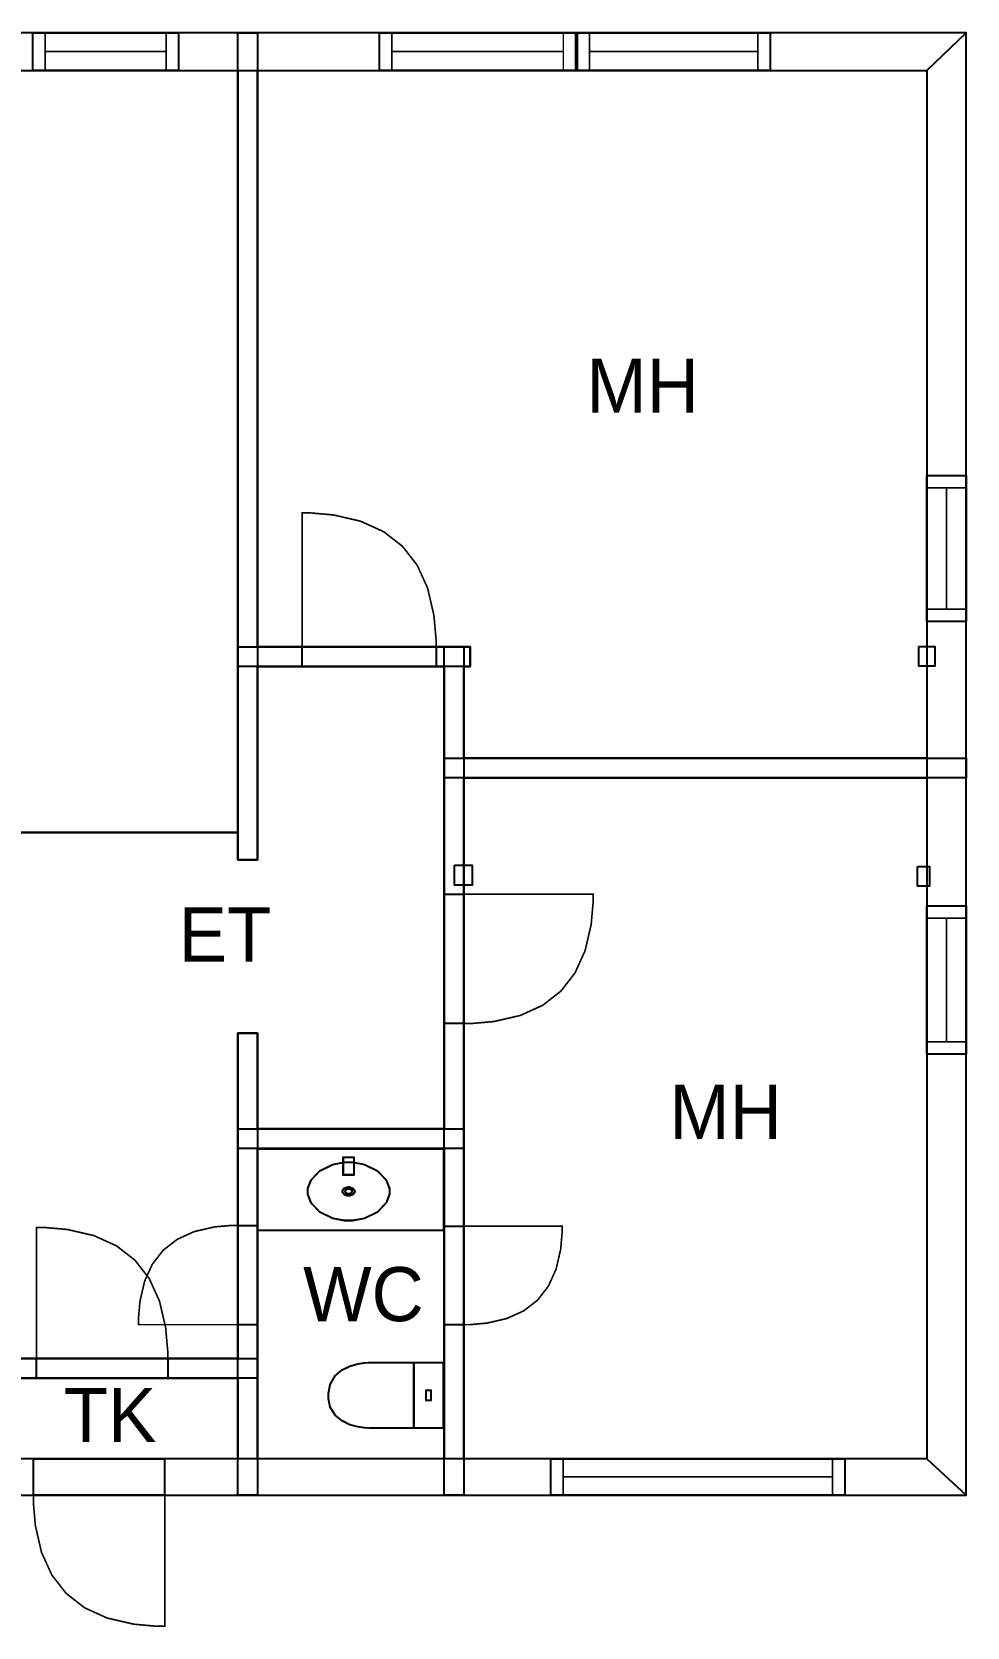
# Model space of a CAD drawing. Extents: x 0.3 to 17.6, y 0 to 11.7.
# Drawn here: x 11.7 to 17.63, y 0 to 10.13 of the extents above; entities that cross this region are included whole.
import ezdxf

# ---------------------------------------------------------------- set-up
doc = ezdxf.new("R2010")
doc.units = 0
doc.layers.get('0').update_dxf_attribs({"linetype": 'CONTINUOUS'})

msp = doc.modelspace()

# ---------------------------------------------------------------- linework, layer by layer
at = {"color": 0}
for points, const_width in [([(11.7029, 10.1282), (12.6284, 10.1282), (12.6284, 9.88857), (11.7029, 9.88857), (11.7029, 10.1282)], 0.010417), ([(11.7029, 10.1282), (12.6284, 10.1282), (12.6284, 9.88857), (11.7029, 9.88857), (11.7029, 10.1282)], 0.010417), ([(13.9038, 10.1282), (15.1494, 10.1282), (15.1494, 9.88857), (13.9038, 9.88857), (13.9038, 10.1282)], 0.010417), ([(13.9038, 10.1282), (15.1494, 10.1282), (15.1494, 9.88857), (13.9038, 9.88857), (13.9038, 10.1282)], 0.010417), ([(15.1603, 10.1282), (16.3844, 10.1282), (16.3844, 9.88857), (15.1603, 9.88857), (15.1603, 10.1282)], 0.010417), ([(15.1603, 10.1282), (16.3844, 10.1282), (16.3844, 9.88857), (15.1603, 9.88857), (15.1603, 10.1282)], 0.010417), ([(17.6294, 10.1282), (8.82357, 10.1282), (8.5944, 9.88857), (17.3794, 9.88857), (17.6294, 10.1282)], 0.002083), ([(13.0045, 10.1282), (13.1295, 10.1282), (13.1295, 4.87408), (13.0045, 4.87408), (13.0045, 10.1282)], 0.002083), ([(17.6294, 0.839572), (17.6294, 10.1282), (17.3794, 9.88857), (17.3794, 1.06874), (17.6294, 0.839572)], 0.002083), ([(17.3794, 7.31478), (17.6294, 7.31478), (17.6294, 6.38926), (17.3794, 6.38926), (17.3794, 7.31478)], 0.010417), ([(17.3794, 7.31478), (17.6294, 7.31478), (17.6294, 6.38926), (17.3794, 6.38926), (17.3794, 7.31478)], 0.010417), ([(14.2631, 6.22781), (14.2631, 6.27767), (14.2497, 6.42719), (14.2099, 6.59993), (14.1433, 6.74615), (14.0504, 6.86572), (13.9308, 6.95876), (13.7846, 7.02522), (13.6118, 7.06511), (13.4623, 7.07835), (13.4125, 7.07835), (13.4125, 6.22781), (14.2631, 6.22781)], 0.010417), ([(13.0045, 6.22781), (14.4794, 6.22781), (14.4794, 6.10281), (13.0045, 6.10281), (13.0045, 6.22781)], 0.002083), ([(13.4125, 6.22781), (14.2631, 6.22781), (14.2631, 6.10281), (13.4125, 6.10281), (13.4125, 6.22781)], 0.010417), ([(13.4125, 6.22781), (14.2631, 6.22781), (14.2631, 6.10281), (13.4125, 6.10281), (13.4125, 6.22781)], 0.010417), ([(14.3142, 6.22781), (14.4392, 6.22781), (14.4392, 0.839572), (14.3142, 0.839572), (14.3142, 6.22781)], 0.002083), ([(14.3142, 5.52115), (17.6294, 5.52115), (17.6294, 5.39615), (14.3142, 5.39615), (14.3142, 5.52115)], 0.002083), ([(14.3142, 4.65614), (14.4392, 4.65614), (14.4392, 3.83458), (14.3142, 3.83458), (14.3142, 4.65614)], 0.010417), ([(14.3142, 4.65614), (14.4392, 4.65614), (14.4392, 3.83458), (14.3142, 3.83458), (14.3142, 4.65614)], 0.010417), ([(14.4392, 3.83458), (14.4874, 3.83458), (14.6317, 3.84744), (14.7986, 3.88596), (14.9399, 3.95014), (15.0554, 4.04004), (15.1453, 4.15554), (15.2094, 4.29676), (15.2481, 4.46371), (15.2608, 4.60813), (15.2608, 4.65625), (14.4392, 4.65625), (14.4392, 3.83458)], 0.010417), ([(17.3794, 4.58138), (17.6294, 4.58138), (17.6294, 3.63971), (17.3794, 3.63971), (17.3794, 4.58138)], 0.010417), ([(17.3794, 4.58138), (17.6294, 4.58138), (17.6294, 3.63971), (17.3794, 3.63971), (17.3794, 4.58138)], 0.010417), ([(13.0045, 3.77251), (13.1295, 3.77251), (13.1295, 0.839572), (13.0045, 0.839572), (13.0045, 3.77251)], 0.002083), ([(13.0045, 3.16585), (14.4392, 3.16585), (14.4392, 3.04085), (13.0045, 3.04085), (13.0045, 3.16585)], 0.002083), ([(13.1295, 3.03944), (14.3115, 3.03944), (14.3115, 2.51964), (13.1295, 2.51964), (13.1295, 3.03944)], 0.010417), ([(13.9671, 2.76785), (13.9671, 2.74983), (13.9467, 2.69569), (13.8911, 2.63672), (13.8088, 2.597), (13.7332, 2.58242), (13.7081, 2.58242), (13.6828, 2.58242), (13.6073, 2.597), (13.525, 2.63672), (13.4695, 2.69569), (13.4492, 2.74983), (13.4492, 2.76785), (13.4492, 2.78592), (13.4695, 2.84006), (13.525, 2.89899), (13.6073, 2.93875), (13.6828, 2.95329), (13.7081, 2.95329), (13.7332, 2.95329), (13.8088, 2.93875), (13.8911, 2.89899), (13.9467, 2.84006), (13.9671, 2.78592), (13.9671, 2.76785)], 0.011257), ([(13.6743, 2.98551), (13.7419, 2.98551), (13.7419, 2.87267), (13.6743, 2.87267), (13.6743, 2.98551)], 0.011257), ([(13.7474, 2.76785), (13.7474, 2.76292), (13.7359, 2.74794), (13.715, 2.73964), (13.7081, 2.73964), (13.7011, 2.73964), (13.6802, 2.74794), (13.6687, 2.76292), (13.6687, 2.76785), (13.6687, 2.77285), (13.6802, 2.78782), (13.7011, 2.79606), (13.7081, 2.79606), (13.715, 2.79606), (13.7359, 2.78782), (13.7474, 2.77285), (13.7474, 2.76785)], 0.011257), ([(13.7306, 2.76785), (13.7306, 2.76503), (13.724, 2.75646), (13.712, 2.75174), (13.7081, 2.75174), (13.704, 2.75174), (13.6921, 2.75646), (13.6855, 2.76503), (13.6855, 2.76785), (13.6855, 2.77072), (13.6921, 2.77924), (13.704, 2.78396), (13.7081, 2.78396), (13.712, 2.78396), (13.724, 2.77924), (13.7306, 2.77072), (13.7306, 2.76785)], 0.011257), ([(12.5596, 1.70708), (12.5596, 1.75586), (12.5466, 1.90218), (12.5075, 2.07118), (12.4425, 2.21425), (12.3515, 2.33128), (12.2345, 2.42225), (12.0914, 2.48731), (11.9224, 2.52632), (11.7761, 2.53928), (11.7274, 2.53928), (11.7274, 1.70708), (12.5596, 1.70708)], 0.010417), ([(13.0045, 2.55251), (12.9675, 2.55251), (12.8566, 2.54269), (12.7285, 2.51313), (12.6201, 2.46382), (12.5314, 2.39481), (12.4623, 2.3061), (12.413, 2.19769), (12.3835, 2.06956), (12.3736, 1.95865), (12.3736, 1.92165), (13.0045, 1.92165), (13.0045, 2.55251)], 0.010417), ([(13.0045, 2.55251), (13.1295, 2.55251), (13.1295, 1.92165), (13.0045, 1.92165), (13.0045, 2.55251)], 0.010417), ([(13.0045, 2.55251), (13.1295, 2.55251), (13.1295, 1.92165), (13.0045, 1.92165), (13.0045, 2.55251)], 0.010417), ([(14.3142, 2.54656), (14.4392, 2.54656), (14.4392, 1.92165), (14.3142, 1.92165), (14.3142, 2.54656)], 0.010417), ([(14.3142, 2.54656), (14.4392, 2.54656), (14.4392, 1.92165), (14.3142, 1.92165), (14.3142, 2.54656)], 0.010417), ([(14.4392, 1.92165), (14.4757, 1.92165), (14.5856, 1.93143), (14.7125, 1.96072), (14.82, 2.00956), (14.9078, 2.0779), (14.9763, 2.16581), (15.025, 2.27322), (15.0543, 2.40013), (15.064, 2.50999), (15.064, 2.54656), (14.4392, 2.54656), (14.4392, 1.92165)], 0.010417), ([(11.0741, 1.70708), (13.1295, 1.70708), (13.1295, 1.58208), (11.0741, 1.58208), (11.0741, 1.70708)], 0.002083), ([(11.7274, 1.70708), (12.5596, 1.70708), (12.5596, 1.58208), (11.7274, 1.58208), (11.7274, 1.70708)], 0.010417), ([(11.7274, 1.70708), (12.5596, 1.70708), (12.5596, 1.58208), (11.7274, 1.58208), (11.7274, 1.70708)], 0.010417), ([(13.8533, 1.26519), (13.8533, 1.26519), (13.8416, 1.26514), (13.8106, 1.26676), (13.7668, 1.27289), (13.7166, 1.2863), (13.6663, 1.3099), (13.6225, 1.34635), (13.5915, 1.39849), (13.5798, 1.45156), (13.5798, 1.46918), (13.5798, 1.48753), (13.5915, 1.54238), (13.6225, 1.59646), (13.6663, 1.63428), (13.7166, 1.65869), (13.7668, 1.67269), (13.8106, 1.6791), (13.8416, 1.68083), (13.8533, 1.68072), (13.8533, 1.68072), (14.1217, 1.68181), (14.1217, 1.26519), (13.8533, 1.26519)], 0.010417), ([(14.1217, 1.68175), (14.1217, 1.26519), (14.309, 1.26519), (14.309, 1.68175), (14.1217, 1.68175)], 0.010417), ([(14.1996, 1.50662), (14.1996, 1.44038), (14.2311, 1.44038), (14.2311, 1.50662), (14.1996, 1.50662)], 0.010417), ([(11.2824, 0.839572), (17.6294, 0.839572), (17.3794, 1.06874), (11.0741, 1.06874), (11.2824, 0.839572)], 0.002083), ([(11.7067, 1.06874), (12.5403, 1.06874), (12.5403, 0.839572), (11.7067, 0.839572), (11.7067, 1.06874)], 0.010417), ([(11.7067, 1.06874), (12.5403, 1.06874), (12.5403, 0.839572), (11.7067, 0.839572), (11.7067, 1.06874)], 0.010417), ([(14.9917, 1.06874), (16.8583, 1.06874), (16.8583, 0.839572), (14.9917, 0.839572), (14.9917, 1.06874)], 0.010417), ([(14.9917, 1.06874), (16.8583, 1.06874), (16.8583, 0.839572), (14.9917, 0.839572), (14.9917, 1.06874)], 0.010417), ([(11.7067, 0.839572), (11.7067, 0.790744), (11.7197, 0.644206), (11.7587, 0.474826), (11.8239, 0.331543), (11.9151, 0.214301), (12.0323, 0.123101), (12.1756, 0.057997), (12.345, 0.018934), (12.4915, 0.005859), (12.5404, 0.005859), (12.5404, 0.839572), (11.7067, 0.839572)], 0.010417)]:
    msp.add_lwpolyline(points, close=True, dxfattribs=dict(at, const_width=const_width))
at = {"color": 0, "const_width": 0.010417}
for points in [[(11.7811, 10.1282), (11.7811, 9.88857)], [(12.5503, 10.1282), (12.5503, 9.88857)], [(13.9819, 10.1282), (13.9819, 9.88857)], [(15.0713, 10.1282), (15.0713, 9.88857)], [(15.2383, 10.1282), (15.2383, 9.88857)], [(16.3063, 10.1282), (16.3063, 9.88857)], [(12.5503, 10.0084), (11.7811, 10.0084)], [(15.0713, 10.0084), (13.9819, 10.0084)], [(16.3063, 10.0084), (15.2383, 10.0084)], [(17.6294, 7.23671), (17.3794, 7.23671)], [(17.5044, 6.46744), (17.5044, 7.23671)], [(17.6294, 6.46744), (17.3794, 6.46744)], [(17.6294, 4.50319), (17.3794, 4.50319)], [(17.5044, 3.71778), (17.5044, 4.50319)], [(17.6294, 3.71778), (17.3794, 3.71778)], [(15.0697, 0.839626), (15.0697, 1.06879)], [(16.7803, 0.839626), (16.7803, 1.06879)], [(15.0697, 0.95421), (16.7803, 0.95421)]]:
    msp.add_lwpolyline(points, dxfattribs=at)
at = {"color": 0}
for points in [[(17.6294, 10.1282), (8.82357, 10.1282), (8.5944, 9.88857), (17.3794, 9.88857), (17.6294, 10.1282)], [(13.0045, 10.1282), (13.1295, 10.1282), (13.1295, 4.87408), (13.0045, 4.87408), (13.0045, 10.1282)], [(17.6294, 0.839572), (17.6294, 10.1282), (17.3794, 9.88857), (17.3794, 1.06874), (17.6294, 0.839572)], [(13.0045, 6.22781), (14.4794, 6.22781), (14.4794, 6.10281), (13.0045, 6.10281), (13.0045, 6.22781)], [(14.3142, 6.22781), (14.4392, 6.22781), (14.4392, 0.839572), (14.3142, 0.839572), (14.3142, 6.22781)], [(17.3286, 6.22906), (17.4293, 6.22906), (17.4293, 6.10417), (17.3286, 6.10417), (17.3286, 6.22906)], [(14.3142, 5.52115), (17.6294, 5.52115), (17.6294, 5.39615), (14.3142, 5.39615), (14.3142, 5.52115)], [(14.3796, 4.83968), (14.4926, 4.83968), (14.4926, 4.71262), (14.3796, 4.71262), (14.3796, 4.83968)], [(17.3201, 4.83138), (17.3967, 4.83138), (17.3967, 4.70643), (17.3201, 4.70643), (17.3201, 4.83138)], [(13.0045, 3.77251), (13.1295, 3.77251), (13.1295, 0.839572), (13.0045, 0.839572), (13.0045, 3.77251)], [(13.0045, 3.16585), (14.4392, 3.16585), (14.4392, 3.04085), (13.0045, 3.04085), (13.0045, 3.16585)], [(11.0741, 1.70708), (13.1295, 1.70708), (13.1295, 1.58208), (11.0741, 1.58208), (11.0741, 1.70708)], [(11.2824, 0.839572), (17.6294, 0.839572), (17.3794, 1.06874), (11.0741, 1.06874), (11.2824, 0.839572)]]:
    msp.add_lwpolyline(points, close=True, dxfattribs=at)
at = {"color": 7}
for points in [[(11.7029, 10.1282), (12.6284, 10.1282), (12.6284, 9.88857), (11.7029, 9.88857), (11.7029, 10.1282)], [(11.7029, 10.1282), (12.6284, 10.1282), (12.6284, 9.88857), (11.7029, 9.88857), (11.7029, 10.1282)], [(13.9038, 10.1282), (15.1494, 10.1282), (15.1494, 9.88857), (13.9038, 9.88857), (13.9038, 10.1282)], [(13.9038, 10.1282), (15.1494, 10.1282), (15.1494, 9.88857), (13.9038, 9.88857), (13.9038, 10.1282)], [(15.1603, 10.1282), (16.3844, 10.1282), (16.3844, 9.88857), (15.1603, 9.88857), (15.1603, 10.1282)], [(15.1603, 10.1282), (16.3844, 10.1282), (16.3844, 9.88857), (15.1603, 9.88857), (15.1603, 10.1282)], [(13.0045, 5.0479), (9.28353, 5.0479), (9.28353, 5.08197), (8.7194, 5.08197), (8.7194, 9.88857), (13.0045, 9.88857), (13.0045, 5.0479)], [(17.3794, 5.52115), (14.4392, 5.52115), (14.4392, 6.10281), (14.4794, 6.10281), (14.4794, 6.22781), (13.1295, 6.22781), (13.1295, 9.88857), (17.3794, 9.88857), (17.3794, 5.52115)], [(17.3794, 7.31478), (17.6294, 7.31478), (17.6294, 6.38926), (17.3794, 6.38926), (17.3794, 7.31478)], [(17.3794, 7.31478), (17.6294, 7.31478), (17.6294, 6.38926), (17.3794, 6.38926), (17.3794, 7.31478)], [(13.4125, 6.22781), (14.2631, 6.22781), (14.2631, 6.10281), (13.4125, 6.10281), (13.4125, 6.22781)], [(13.4125, 6.22781), (14.2631, 6.22781), (14.2631, 6.10281), (13.4125, 6.10281), (13.4125, 6.22781)], [(14.3142, 3.16585), (13.1295, 3.16585), (13.1295, 3.77251), (13.0045, 3.77251), (13.0045, 1.70708), (11.2407, 1.70708), (11.2407, 3.16228), (11.1601, 3.16228), (11.1601, 5.0479), (13.0045, 5.0479), (13.0045, 4.87408), (13.1295, 4.87408), (13.1295, 6.10281), (14.3142, 6.10281), (14.3142, 3.16585)], [(14.4392, 5.39615), (17.3794, 5.39615), (17.3794, 1.06874), (14.4392, 1.06874), (14.4392, 5.39615)], [(14.3142, 4.65614), (14.4392, 4.65614), (14.4392, 3.83458), (14.3142, 3.83458), (14.3142, 4.65614)], [(14.3142, 4.65614), (14.4392, 4.65614), (14.4392, 3.83458), (14.3142, 3.83458), (14.3142, 4.65614)], [(17.3794, 4.58138), (17.6294, 4.58138), (17.6294, 3.63971), (17.3794, 3.63971), (17.3794, 4.58138)], [(17.3794, 4.58138), (17.6294, 4.58138), (17.6294, 3.63971), (17.3794, 3.63971), (17.3794, 4.58138)], [(13.1295, 3.04085), (14.3142, 3.04085), (14.3142, 1.06874), (13.1295, 1.06874), (13.1295, 3.04085)], [(13.1295, 3.03944), (14.3115, 3.03944), (14.3115, 2.51964), (13.1295, 2.51964), (13.1295, 3.03944)], [(13.9671, 2.76785), (13.9671, 2.74983), (13.9467, 2.69569), (13.8911, 2.63672), (13.8088, 2.597), (13.7332, 2.58242), (13.7081, 2.58242), (13.6828, 2.58242), (13.6073, 2.597), (13.525, 2.63672), (13.4695, 2.69569), (13.4492, 2.74983), (13.4492, 2.76785), (13.4492, 2.78592), (13.4695, 2.84006), (13.525, 2.89899), (13.6073, 2.93875), (13.6828, 2.95329), (13.7081, 2.95329), (13.7332, 2.95329), (13.8088, 2.93875), (13.8911, 2.89899), (13.9467, 2.84006), (13.9671, 2.78592), (13.9671, 2.76785)], [(13.6743, 2.98551), (13.7419, 2.98551), (13.7419, 2.87267), (13.6743, 2.87267), (13.6743, 2.98551)], [(13.7474, 2.76785), (13.7474, 2.76292), (13.7359, 2.74794), (13.715, 2.73964), (13.7081, 2.73964), (13.7011, 2.73964), (13.6802, 2.74794), (13.6687, 2.76292), (13.6687, 2.76785), (13.6687, 2.77285), (13.6802, 2.78782), (13.7011, 2.79606), (13.7081, 2.79606), (13.715, 2.79606), (13.7359, 2.78782), (13.7474, 2.77285), (13.7474, 2.76785)], [(13.7306, 2.76785), (13.7306, 2.76503), (13.724, 2.75646), (13.712, 2.75174), (13.7081, 2.75174), (13.704, 2.75174), (13.6921, 2.75646), (13.6855, 2.76503), (13.6855, 2.76785), (13.6855, 2.77072), (13.6921, 2.77924), (13.704, 2.78396), (13.7081, 2.78396), (13.712, 2.78396), (13.724, 2.77924), (13.7306, 2.77072), (13.7306, 2.76785)], [(13.0045, 2.55251), (13.1295, 2.55251), (13.1295, 1.92165), (13.0045, 1.92165), (13.0045, 2.55251)], [(13.0045, 2.55251), (13.1295, 2.55251), (13.1295, 1.92165), (13.0045, 1.92165), (13.0045, 2.55251)], [(14.3142, 2.54656), (14.4392, 2.54656), (14.4392, 1.92165), (14.3142, 1.92165), (14.3142, 2.54656)], [(14.3142, 2.54656), (14.4392, 2.54656), (14.4392, 1.92165), (14.3142, 1.92165), (14.3142, 2.54656)], [(11.7274, 1.70708), (12.5596, 1.70708), (12.5596, 1.58208), (11.7274, 1.58208), (11.7274, 1.70708)], [(11.7274, 1.70708), (12.5596, 1.70708), (12.5596, 1.58208), (11.7274, 1.58208), (11.7274, 1.70708)], [(13.8533, 1.26519), (13.8533, 1.26519), (13.8416, 1.26514), (13.8106, 1.26676), (13.7668, 1.27289), (13.7166, 1.2863), (13.6663, 1.3099), (13.6225, 1.34635), (13.5915, 1.39849), (13.5798, 1.45156), (13.5798, 1.46918), (13.5798, 1.48753), (13.5915, 1.54238), (13.6225, 1.59646), (13.6663, 1.63428), (13.7166, 1.65869), (13.7668, 1.67269), (13.8106, 1.6791), (13.8416, 1.68083), (13.8533, 1.68072), (13.8533, 1.68072), (14.1217, 1.68181), (14.1217, 1.26519), (13.8533, 1.26519)], [(14.1217, 1.68175), (14.309, 1.68175), (14.309, 1.26519), (14.1217, 1.26519), (14.1217, 1.68175)], [(11.2407, 1.58208), (13.0045, 1.58208), (13.0045, 1.06874), (11.2407, 1.06874), (11.2407, 1.58208)], [(14.1996, 1.50662), (14.2311, 1.50662), (14.2311, 1.44038), (14.1996, 1.44038), (14.1996, 1.50662)], [(11.7067, 1.06874), (12.5403, 1.06874), (12.5403, 0.839572), (11.7067, 0.839572), (11.7067, 1.06874)], [(11.7067, 1.06874), (12.5403, 1.06874), (12.5403, 0.839572), (11.7067, 0.839572), (11.7067, 1.06874)], [(14.9917, 1.06874), (16.8583, 1.06874), (16.8583, 0.839572), (14.9917, 0.839572), (14.9917, 1.06874)], [(14.9917, 1.06874), (16.8583, 1.06874), (16.8583, 0.839572), (14.9917, 0.839572), (14.9917, 1.06874)]]:
    msp.add_lwpolyline(points, close=True, dxfattribs=at)
at = {"color": 7, "const_width": 0.002083}
for points in [[(13.0045, 5.0479), (9.28353, 5.0479), (9.28353, 5.08197), (8.7194, 5.08197), (8.7194, 9.88857), (13.0045, 9.88857), (13.0045, 5.0479)], [(17.3794, 5.52115), (14.4392, 5.52115), (14.4392, 6.10281), (14.4794, 6.10281), (14.4794, 6.22781), (13.1295, 6.22781), (13.1295, 9.88857), (17.3794, 9.88857), (17.3794, 5.52115)], [(14.3142, 3.16585), (13.1295, 3.16585), (13.1295, 3.77251), (13.0045, 3.77251), (13.0045, 1.70708), (11.2407, 1.70708), (11.2407, 3.16228), (11.1601, 3.16228), (11.1601, 5.0479), (13.0045, 5.0479), (13.0045, 4.87408), (13.1295, 4.87408), (13.1295, 6.10281), (14.3142, 6.10281), (14.3142, 3.16585)], [(14.4392, 5.39615), (17.3794, 5.39615), (17.3794, 1.06874), (14.4392, 1.06874), (14.4392, 5.39615)], [(13.1295, 3.04085), (14.3142, 3.04085), (14.3142, 1.06874), (13.1295, 1.06874), (13.1295, 3.04085)], [(11.2407, 1.58208), (13.0045, 1.58208), (13.0045, 1.06874), (11.2407, 1.06874), (11.2407, 1.58208)]]:
    msp.add_lwpolyline(points, close=True, dxfattribs=at)

# ---------------------------------------------------------------- texts
at = {"color": 0}
for s, p in [('MH', (15.2174, 7.7149)), ('ET', (12.6294, 4.22799)), ('MH', (15.7446, 3.10165)), ('WC', (13.4196, 1.94383)), ('TK', (11.9003, 1.17655))]:
    msp.add_text(s, height=0.34375, dxfattribs=at).set_placement(p)

doc.saveas('drawing.dxf')
